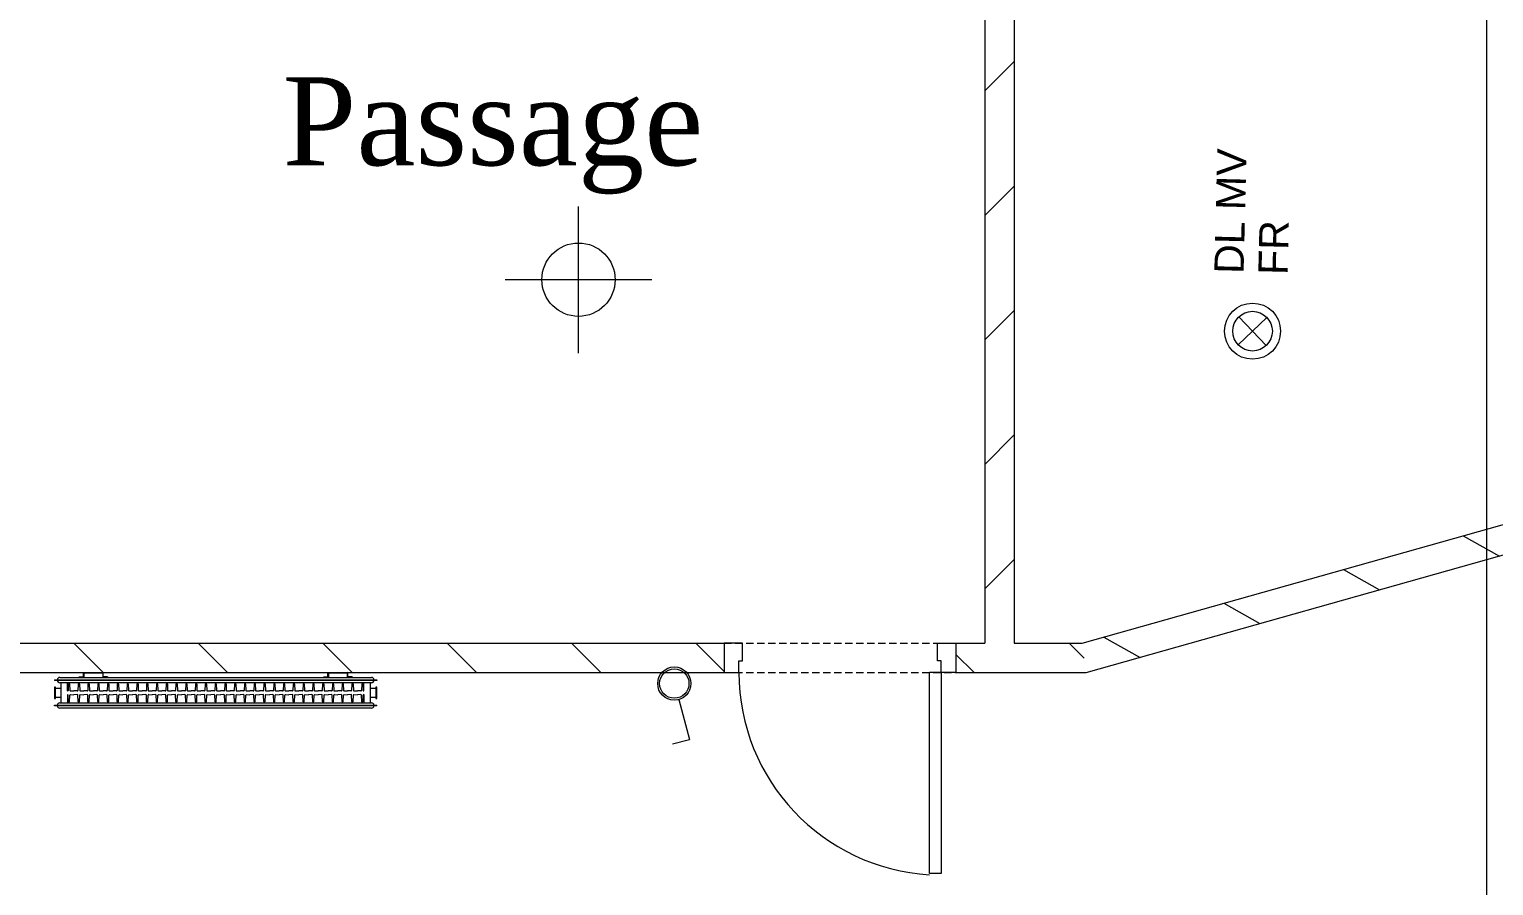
# Model space of a CAD drawing. Header units: millimetres. Extents: x -84100 to 168200, y 1000 to 58400.
# Drawn here: x 14510 to 19504, y 44333 to 47252 of the extents above; entities that cross this region are included whole.
import ezdxf
from ezdxf.enums import TextEntityAlignment as Align

# ---------------------------------------------------------------- set-up
doc = ezdxf.new("R2010")
doc.units = ezdxf.units.MM
doc.header["$LTSCALE"] = 100
doc.linetypes.add('HIDDEN', pattern=[0.375, 0.25, -0.125])
for name, color, linetype in [('Door Detail', 7, 'Continuous'), ('Doors', 7, 'Continuous'), ('Opening Header', 7, 'HIDDEN'), ('Radiators', 7, 'Continuous'), ('Roof Line - Ridge', 7, 'Continuous'), ('Stud Wall Fill', 7, 'Continuous')]:
    doc.layers.add(name, color=color, linetype=linetype)
for name, color, linetype, true_color in [('Electrical', 176, 'Continuous', 0x000080), ('General Lighting', 2, 'Continuous', 0xffff00), ('Roof', 1, 'Continuous', 0xff0000), ('Stud Wall', 156, 'Continuous', 0x004080), ('Walls', 156, 'Continuous', 0x004080)]:
    doc.layers.add(name, color=color, linetype=linetype, true_color=true_color)
doc.styles.add('Arial_00007FFEBFFD5370_00007FFEBFFD5370', font='', dxfattribs={"height": 0.2})
doc.styles.add('Times New Roman_00007FFEBFFD5370_00007FFEBFFD5370', font='', dxfattribs={"height": 0.2})
doc.styles.get('Arial_00007FFEBFFD5370_00007FFEBFFD5370').set_extended_font_data('Arial')
doc.styles.get('Times New Roman_00007FFEBFFD5370_00007FFEBFFD5370').set_extended_font_data('Times New Roman')

# ---------------------------------------------------------------- blocks, each defined once
blk = doc.blocks.new('Block7450')
at = {"layer": 'Stud Wall', "color": 156, "linetype": 'Continuous', "lineweight": 18, "true_color": 0x004080}
for p, q in [((0, 0), (5330, 0)), ((5330, 0), (5330, -100)), ((6120, 0), (6218.048538, 0)), ((6120, 0), (6120, -100)), ((6318.048538, 0), (6550, 0)), ((0, -100), (5330, -100)), ((6120, -100), (6563.625328, -100))]:
    blk.add_line(p, q, dxfattribs=at)
at = {"layer": 'Stud Wall Fill', "color": 7, "linetype": 'Continuous', "lineweight": 5}
for p, q in [((3112.215642, 0), (3212.215642, -100)), ((3536.479711, 0), (3636.479711, -100)), ((3960.74378, 0), (4060.74378, -100)), ((4385.007848, 0), (4485.007848, -100)), ((4809.271917, 0), (4909.271917, -100)), ((5233.535986, 0), (5330, -96.464014)), ((6506.328192, 0), (6556.889088, -50.560896)), ((6182.064123, -100), (6120, -37.935877))]:
    blk.add_line(p, q, dxfattribs=at)
blk = doc.blocks.new('Block7455')
at = {"layer": 'Stud Wall', "color": 156, "linetype": 'Continuous', "lineweight": 18, "true_color": 0x004080}
for p, q in [((0, 0), (5842.131652, 1647.542947)), ((13.667716, -100.045991), (2456.429424, 588.83866))]:
    blk.add_line(p, q, dxfattribs=at)
at = {"layer": 'Stud Wall Fill', "color": 7, "linetype": 'Continuous', "lineweight": 5}
for p, q in [((1299.72859, 366.537216), (1423.116969, 297.433613)), ((891.391433, 251.381817), (1014.779812, 182.278214)), ((483.054276, 136.226417), (606.442655, 67.122814)), ((74.717119, 21.071018), (198.105497, -48.032585))]:
    blk.add_line(p, q, dxfattribs=at)
blk = doc.blocks.new('Block7537')
at = {"layer": 'Stud Wall', "color": 156, "linetype": 'Continuous', "lineweight": 18, "true_color": 0x004080}
for p, q in [((-99.951462, -4394), (-99.951462, -6650.235008)), ((0.028538, -4394), (0.048538, -6650.235008))]:
    blk.add_line(p, q, dxfattribs=at)
at = {"layer": 'Stud Wall Fill', "color": 7, "linetype": 'Continuous', "lineweight": 5}
for p, q in [((0.048538, -4667.540876), (-99.951462, -4767.540876)), ((0.048538, -5091.804945), (-99.951462, -5191.804945)), ((0.048538, -5516.069014), (-99.951462, -5616.069014)), ((0.048538, -5940.333082), (-99.951462, -6040.333082)), ((0.048538, -6364.597151), (-99.951462, -6464.597151))]:
    blk.add_line(p, q, dxfattribs=at)
blk = doc.blocks.new('Block34341')
at = {"layer": 'General Lighting', "color": 2, "linetype": 'Continuous', "lineweight": 5, "true_color": 0xffff00}
for p, q in [((-48.974267, -46.621792), (48.974267, 46.621792)), ((-46.621792, 48.974267), (46.621792, -48.974267))]:
    blk.add_line(p, q, dxfattribs=at)
for radius in [95.625, 67.617086]:
    blk.add_circle((0, 0), radius, dxfattribs=at)
at = {"layer": 'Electrical', "color": 176, "linetype": 'Continuous', "lineweight": 5, "true_color": 0x000080, "style": 'Arial_00007FFEBFFD5370_00007FFEBFFD5370'}
for s, p in [('DL MV ', (-80.515073, 195.544247)), ('FR', (69.439529, 191.854089))]:
    blk.add_text(s, height=100, rotation=88.590321, dxfattribs=at).set_placement(p, align=Align.MIDDLE_LEFT)
blk = doc.blocks.new('Block37434')
at = {"layer": 'Electrical', "color": 176, "linetype": 'Continuous', "lineweight": 5, "true_color": 0x000080}
for p, q in [((0, -250), (0, 250)), ((250, 0), (-250, 0))]:
    blk.add_line(p, q, dxfattribs=at)
blk.add_circle((0, 0), 125, dxfattribs=at)
blk = doc.blocks.new('Block53825')
at = {"layer": 'Door Detail', "color": 7, "linetype": 'Continuous', "lineweight": 5}
for p, q in [((62.5, 100), (0, 100)), ((0, 100), (0, 0)), ((62.5, 40), (62.5, 100)), ((727.5, 40), (727.5, 100)), ((727.5, 100), (790, 100)), ((790, 100), (790, 0)), ((0, 0), (50, 0)), ((50, 0), (50, 40)), ((50, 40), (62.5, 40)), ((740, 0), (700, 0)), ((700, -684.506637), (700, 0)), ((740, 40), (727.5, 40)), ((740, 0), (740, 40)), ((790, 0), (740, 0)), ((740, 0), (740, -684.506637)), ((740, -684.506637), (700, -684.506637))]:
    blk.add_line(p, q, dxfattribs=at)
blk.add_arc((740, 0), 690, 180, 266.655653, dxfattribs=at)
at = {"layer": 'Opening Header', "color": 7, "linetype": 'HIDDEN', "lineweight": 5}
for p, q in [((0, 100), (790, 100)), ((0, 0), (790, 0))]:
    blk.add_line(p, q, dxfattribs=at)
blk = doc.blocks.new('Block82097')
at = {"layer": 'Electrical', "color": 176, "linetype": 'Continuous', "lineweight": 5, "true_color": 0x000080}
for p in [(14.848817, -54.787014), (-5.692778, -205.999098)]:
    blk.add_line(p, (51.621446, -190.465336), dxfattribs=at)
for radius in [56.763582, 50]:
    blk.add_circle((0, 0), radius, dxfattribs=at)
blk = doc.blocks.new('Block102588')
at = {"layer": 'Radiators', "color": 7, "linetype": 'Continuous', "lineweight": 5}
for p, q in [((80.49729, 96.272728), (80.49729, 109)), ((82.497285, 111), (146.497281, 111)), ((146.497281, 109.000003), (82.497285, 109)), ((82.49729, 109), (82.497285, 94.454545)), ((146.497281, 109), (146.497276, 94.454545)), ((146.497281, 109), (146.497285, 94.454545)), ((148.497281, 96.272728), (148.497281, 109)), ((914.49729, 96.272728), (914.49729, 109)), ((916.497285, 111), (980.497281, 111)), ((980.497281, 109.000003), (916.497285, 109)), ((916.49729, 109), (916.497285, 94.454545)), ((980.497281, 109), (980.497276, 94.454545)), ((980.497281, 109), (980.497285, 94.454545)), ((982.497281, 96.272728), (982.497281, 109)), ((-18.502717, 86.454545), (-18.502717, 84.454545)), ((-18.502717, 86.454545), (1081.497283, 86.454545)), ((1081.497283, 84.454545), (-18.502717, 84.454545)), ((-18.502716, 61.229545), (-18.502717, 23.229545)), ((-14.502716, 61.229545), (-18.502716, 61.229545)), ((-14.502717, 23.229545), (-14.502716, 61.229545)), ((4.079338, 57.229545), (-14.502717, 57.229545)), ((0, 94.454545), (1062.994566, 94.454545)), ((1062.994566, 76.454545), (0, 76.454545)), ((4.079338, 76.454545), (4.079338, 8)), ((26.499283, 48.426842), (26.499283, 76.454545)), ((29.499283, 71.454545), (28.499283, 50.426842)), ((31.499283, 76.454545), (29.499283, 71.454545)), ((31.499283, 76.454545), (33.499283, 71.454545)), ((33.499283, 71.454545), (34.499283, 50.426842)), ((62.832283, 71.454545), (61.832283, 50.426842)), ((64.832283, 76.454545), (62.832283, 71.454545)), ((64.832283, 76.454545), (66.832283, 71.454545)), ((66.491478, 96.287989), (80.49729, 96.272728)), ((66.497285, 94.454545), (66.497285, 96.287983)), ((82.497285, 94.454545), (66.497285, 94.454545)), ((66.832283, 71.454545), (67.832283, 50.426842)), ((96.165283, 71.454545), (95.165283, 50.426842)), ((98.165283, 76.454545), (96.165283, 71.454545)), ((98.165283, 76.454545), (100.165283, 71.454545)), ((100.165283, 71.454545), (101.165283, 50.426842)), ((129.498283, 71.454545), (128.498283, 50.426842)), ((131.498283, 76.454545), (129.498283, 71.454545)), ((131.498283, 76.454545), (133.498283, 71.454545)), ((133.498283, 71.454545), (134.498283, 50.426842)), ((146.497285, 94.454545), (162.497285, 94.454545)), ((162.497285, 96.272728), (148.497281, 96.272728)), ((162.831283, 71.454545), (161.831283, 50.426842)), ((162.497285, 96.272728), (162.497285, 94.454545)), ((164.831283, 76.454545), (162.831283, 71.454545)), ((164.831283, 76.454545), (166.831283, 71.454545)), ((166.831283, 71.454545), (167.831283, 50.426842)), ((196.164283, 71.454545), (195.164283, 50.426842)), ((198.164283, 76.454545), (196.164283, 71.454545)), ((198.164283, 76.454545), (200.164283, 71.454545)), ((200.164283, 71.454545), (201.164283, 50.426842)), ((229.497283, 71.454545), (228.497283, 50.426842)), ((231.497283, 76.454545), (229.497283, 71.454545)), ((231.497283, 76.454545), (233.497283, 71.454545)), ((233.497283, 71.454545), (234.497283, 50.426842)), ((262.830283, 71.454545), (261.830283, 50.426842)), ((264.830283, 76.454545), (262.830283, 71.454545)), ((264.830283, 76.454545), (266.830283, 71.454545)), ((266.830283, 71.454545), (267.830283, 50.426842)), ((296.163283, 71.454545), (295.163283, 50.426842)), ((298.163283, 76.454545), (296.163283, 71.454545)), ((298.163283, 76.454545), (300.163283, 71.454545)), ((300.163283, 71.454545), (301.163283, 50.426842)), ((329.496283, 71.454545), (328.496283, 50.426842)), ((331.496283, 76.454545), (329.496283, 71.454545)), ((331.496283, 76.454545), (333.496283, 71.454545)), ((333.496283, 71.454545), (334.496283, 50.426842)), ((362.829283, 71.454545), (361.829283, 50.426842)), ((364.829283, 76.454545), (362.829283, 71.454545)), ((364.829283, 76.454545), (366.829283, 71.454545)), ((366.829283, 71.454545), (367.829283, 50.426842)), ((396.162283, 71.454545), (395.162283, 50.426842)), ((398.162283, 76.454545), (396.162283, 71.454545)), ((398.162283, 76.454545), (400.162283, 71.454545)), ((400.162283, 71.454545), (401.162283, 50.426842)), ((429.495283, 71.454545), (428.495283, 50.426842)), ((431.495283, 76.454545), (429.495283, 71.454545)), ((431.495283, 76.454545), (433.495283, 71.454545)), ((433.495283, 71.454545), (434.495283, 50.426842)), ((462.828283, 71.454545), (461.828283, 50.426842)), ((464.828283, 76.454545), (462.828283, 71.454545)), ((464.828283, 76.454545), (466.828283, 71.454545)), ((466.828283, 71.454545), (467.828283, 50.426842)), ((496.161283, 71.454545), (495.161283, 50.426842)), ((498.161283, 76.454545), (496.161283, 71.454545)), ((498.161283, 76.454545), (500.161283, 71.454545)), ((500.161283, 71.454545), (501.161283, 50.426842)), ((529.494283, 71.454545), (528.494283, 50.426842)), ((531.494283, 76.454545), (529.494283, 71.454545)), ((531.494283, 76.454545), (533.494283, 71.454545)), ((533.494283, 71.454545), (534.494283, 50.426842)), ((562.827283, 71.454545), (561.827283, 50.426842)), ((564.827283, 76.454545), (562.827283, 71.454545)), ((564.827283, 76.454545), (566.827283, 71.454545)), ((566.827283, 71.454545), (567.827283, 50.426842)), ((596.160283, 71.454545), (595.160283, 50.426842)), ((598.160283, 76.454545), (596.160283, 71.454545)), ((598.160283, 76.454545), (600.160283, 71.454545)), ((600.160283, 71.454545), (601.160283, 50.426842)), ((629.493283, 71.454545), (628.493283, 50.426842)), ((631.493283, 76.454545), (629.493283, 71.454545)), ((631.493283, 76.454545), (633.493283, 71.454545)), ((633.493283, 71.454545), (634.493283, 50.426842)), ((662.826283, 71.454545), (661.826283, 50.426842)), ((664.826283, 76.454545), (662.826283, 71.454545)), ((664.826283, 76.454545), (666.826283, 71.454545)), ((666.826283, 71.454545), (667.826283, 50.426842)), ((696.159283, 71.454545), (695.159283, 50.426842)), ((698.159283, 76.454545), (696.159283, 71.454545)), ((698.159283, 76.454545), (700.159283, 71.454545)), ((700.159283, 71.454545), (701.159283, 50.426842)), ((729.492283, 71.454545), (728.492283, 50.426842)), ((731.492283, 76.454545), (729.492283, 71.454545)), ((731.492283, 76.454545), (733.492283, 71.454545)), ((733.492283, 71.454545), (734.492283, 50.426842)), ((762.825283, 71.454545), (761.825283, 50.426842)), ((764.825283, 76.454545), (762.825283, 71.454545)), ((764.825283, 76.454545), (766.825283, 71.454545)), ((766.825283, 71.454545), (767.825283, 50.426842)), ((796.158283, 71.454545), (795.158283, 50.426842)), ((798.158283, 76.454545), (796.158283, 71.454545)), ((798.158283, 76.454545), (800.158283, 71.454545)), ((800.158283, 71.454545), (801.158283, 50.426842)), ((829.491283, 71.454545), (828.491283, 50.426842)), ((831.491283, 76.454545), (829.491283, 71.454545)), ((831.491283, 76.454545), (833.491283, 71.454545)), ((833.491283, 71.454545), (834.491283, 50.426842)), ((862.824283, 71.454545), (861.824283, 50.426842)), ((864.824283, 76.454545), (862.824283, 71.454545)), ((864.824283, 76.454545), (866.824283, 71.454545)), ((866.824283, 71.454545), (867.824283, 50.426842)), ((880.497285, 94.454545), (996.497285, 94.454545)), ((896.157283, 71.454545), (895.157283, 50.426842)), ((898.157283, 76.454545), (896.157283, 71.454545)), ((898.157283, 76.454545), (900.157283, 71.454545)), ((900.157283, 71.454545), (901.157283, 50.426842)), ((900.491478, 96.287989), (914.49729, 96.272728)), ((900.497285, 94.454545), (900.497285, 96.287983)), ((916.497285, 94.454545), (900.497285, 94.454545)), ((929.490283, 71.454545), (928.490283, 50.426842)), ((931.490283, 76.454545), (929.490283, 71.454545)), ((931.490283, 76.454545), (933.490283, 71.454545)), ((933.490283, 71.454545), (934.490283, 50.426842)), ((962.823283, 71.454545), (961.823283, 50.426842)), ((964.823283, 76.454545), (962.823283, 71.454545)), ((964.823283, 76.454545), (966.823283, 71.454545)), ((966.823283, 71.454545), (967.823283, 50.426842)), ((996.497285, 96.272728), (982.497281, 96.272728)), ((996.156283, 71.454545), (995.156283, 50.426842)), ((998.156283, 76.454545), (996.156283, 71.454545)), ((996.497285, 96.272728), (996.497285, 94.454545)), ((998.156283, 76.454545), (1000.156283, 71.454545)), ((1000.156283, 71.454545), (1001.156283, 50.426842)), ((1029.489283, 71.454545), (1028.489283, 50.426842)), ((1031.489283, 76.454545), (1029.489283, 71.454545)), ((1031.496283, 76.454545), (1033.496283, 71.454545)), ((1033.496283, 71.454545), (1034.496283, 50.426842)), ((1036.496283, 48.426842), (1036.496283, 76.454545)), ((1058.915229, 76.454545), (1058.915229, 8)), ((1077.497283, 57.229546), (1058.915229, 57.229546)), ((1077.497284, 61.229546), (1077.497283, 23.229546)), ((1081.497284, 61.229545), (1077.497284, 61.229546)), ((1081.497283, 86.454545), (1081.497283, 84.454545)), ((1081.497283, 23.229545), (1081.497284, 61.229545)), ((-18.502717, 23.229545), (-14.502717, 23.229545)), ((-18.502717, -2), (-18.502717, 0)), ((-18.502717, 0), (1081.497283, 0)), ((-14.502717, 27.229545), (4.079337, 27.229545)), ((0, 8), (1062.994566, 8)), ((26.498283, 36.027704), (26.498283, 8)), ((29.498283, 13), (28.498283, 34.027704)), ((31.498283, 8), (29.498283, 13)), ((31.498283, 8), (33.498283, 13)), ((33.498283, 13), (34.498283, 34.027704)), ((36.498283, 36.027704), (48.164783, 35.027704)), ((36.499283, 48.426842), (48.165783, 49.426842)), ((59.831283, 36.027704), (48.164783, 35.027704)), ((59.832283, 48.426842), (48.165783, 49.426842)), ((62.831283, 13), (61.831283, 34.027704)), ((64.831283, 8), (62.831283, 13)), ((64.831283, 8), (66.831283, 13)), ((66.831283, 13), (67.831283, 34.027704)), ((69.831283, 36.027704), (81.497783, 35.027704)), ((69.832283, 48.426842), (81.498783, 49.426842)), ((93.164283, 36.027704), (81.497783, 35.027704)), ((93.165283, 48.426842), (81.498783, 49.426842)), ((96.164283, 13), (95.164283, 34.027704)), ((98.164283, 8), (96.164283, 13)), ((98.164283, 8), (100.164283, 13)), ((100.164283, 13), (101.164283, 34.027704)), ((103.164283, 36.027704), (114.830783, 35.027704)), ((103.165283, 48.426842), (114.831783, 49.426842)), ((126.497283, 36.027704), (114.830783, 35.027704)), ((126.498283, 48.426842), (114.831783, 49.426842)), ((129.497283, 13), (128.497283, 34.027704)), ((131.497283, 8), (129.497283, 13)), ((131.497283, 8), (133.497283, 13)), ((133.497283, 13), (134.497283, 34.027704)), ((136.497283, 36.027704), (148.163783, 35.027704)), ((136.498283, 48.426842), (148.164783, 49.426842)), ((159.830283, 36.027704), (148.163783, 35.027704)), ((159.831283, 48.426842), (148.164783, 49.426842)), ((162.830283, 13), (161.830283, 34.027704)), ((164.830283, 8), (162.830283, 13)), ((164.830283, 8), (166.830283, 13)), ((166.830283, 13), (167.830283, 34.027704)), ((169.830283, 36.027704), (181.496783, 35.027704)), ((169.831283, 48.426842), (181.497783, 49.426842)), ((193.163283, 36.027704), (181.496783, 35.027704)), ((193.164283, 48.426842), (181.497783, 49.426842)), ((196.163283, 13), (195.163283, 34.027704)), ((198.163283, 8), (196.163283, 13)), ((198.163283, 8), (200.163283, 13)), ((200.163283, 13), (201.163283, 34.027704)), ((203.163283, 36.027704), (214.829783, 35.027704)), ((203.164283, 48.426842), (214.830783, 49.426842)), ((226.496283, 36.027704), (214.829783, 35.027704)), ((226.497283, 48.426842), (214.830783, 49.426842)), ((229.496283, 13), (228.496283, 34.027704)), ((231.496283, 8), (229.496283, 13)), ((231.496283, 8), (233.496283, 13)), ((233.496283, 13), (234.496283, 34.027704)), ((236.496283, 36.027704), (248.162783, 35.027704)), ((236.497283, 48.426842), (248.163783, 49.426842)), ((259.829283, 36.027704), (248.162783, 35.027704)), ((259.830283, 48.426842), (248.163783, 49.426842)), ((262.829283, 13), (261.829283, 34.027704)), ((264.829283, 8), (262.829283, 13)), ((264.829283, 8), (266.829283, 13)), ((266.829283, 13), (267.829283, 34.027704)), ((269.829283, 36.027704), (281.495783, 35.027704)), ((269.830283, 48.426842), (281.496783, 49.426842)), ((293.162283, 36.027704), (281.495783, 35.027704)), ((293.163283, 48.426842), (281.496783, 49.426842)), ((296.162283, 13), (295.162283, 34.027704)), ((298.162283, 8), (296.162283, 13)), ((298.162283, 8), (300.162283, 13)), ((300.162283, 13), (301.162283, 34.027704)), ((303.162283, 36.027704), (314.828783, 35.027704)), ((303.163283, 48.426842), (314.829783, 49.426842)), ((326.495283, 36.027704), (314.828783, 35.027704)), ((326.496283, 48.426842), (314.829783, 49.426842)), ((329.495283, 13), (328.495283, 34.027704)), ((331.495283, 8), (329.495283, 13)), ((331.495283, 8), (333.495283, 13)), ((333.495283, 13), (334.495283, 34.027704)), ((336.495283, 36.027704), (348.161783, 35.027704)), ((336.496283, 48.426842), (348.162783, 49.426842)), ((359.828283, 36.027704), (348.161783, 35.027704)), ((359.829283, 48.426842), (348.162783, 49.426842)), ((362.828283, 13), (361.828283, 34.027704)), ((364.828283, 8), (362.828283, 13)), ((364.828283, 8), (366.828283, 13)), ((366.828283, 13), (367.828283, 34.027704)), ((369.828283, 36.027704), (381.494783, 35.027704)), ((369.829283, 48.426842), (381.495783, 49.426842)), ((393.161283, 36.027704), (381.494783, 35.027704)), ((393.162283, 48.426842), (381.495783, 49.426842)), ((396.161283, 13), (395.161283, 34.027704)), ((398.161283, 8), (396.161283, 13)), ((398.161283, 8), (400.161283, 13)), ((400.161283, 13), (401.161283, 34.027704)), ((403.161283, 36.027704), (414.827783, 35.027704)), ((403.162283, 48.426842), (414.828783, 49.426842)), ((426.494283, 36.027704), (414.827783, 35.027704)), ((426.495283, 48.426842), (414.828783, 49.426842)), ((429.494283, 13), (428.494283, 34.027704)), ((431.494283, 8), (429.494283, 13)), ((431.494283, 8), (433.494283, 13)), ((433.494283, 13), (434.494283, 34.027704)), ((436.494283, 36.027704), (448.160783, 35.027704)), ((436.495283, 48.426842), (448.161783, 49.426842)), ((459.827283, 36.027704), (448.160783, 35.027704)), ((459.828283, 48.426842), (448.161783, 49.426842)), ((462.827283, 13), (461.827283, 34.027704)), ((464.827283, 8), (462.827283, 13)), ((464.827283, 8), (466.827283, 13)), ((466.827283, 13), (467.827283, 34.027704)), ((469.827283, 36.027704), (481.493783, 35.027704)), ((469.828283, 48.426842), (481.494783, 49.426842)), ((493.160283, 36.027704), (481.493783, 35.027704)), ((493.161283, 48.426842), (481.494783, 49.426842)), ((496.160283, 13), (495.160283, 34.027704)), ((498.160283, 8), (496.160283, 13)), ((498.160283, 8), (500.160283, 13)), ((500.160283, 13), (501.160283, 34.027704)), ((503.160283, 36.027704), (514.826783, 35.027704)), ((503.161283, 48.426842), (514.827783, 49.426842)), ((526.493283, 36.027704), (514.826783, 35.027704)), ((526.494283, 48.426842), (514.827783, 49.426842)), ((529.493283, 13), (528.493283, 34.027704)), ((531.493283, 8), (529.493283, 13)), ((531.493283, 8), (533.493283, 13)), ((533.493283, 13), (534.493283, 34.027704)), ((536.493283, 36.027704), (548.159783, 35.027704)), ((536.494283, 48.426842), (548.160783, 49.426842)), ((559.826283, 36.027704), (548.159783, 35.027704)), ((559.827283, 48.426842), (548.160783, 49.426842)), ((562.826283, 13), (561.826283, 34.027704)), ((564.826283, 8), (562.826283, 13)), ((564.826283, 8), (566.826283, 13)), ((566.826283, 13), (567.826283, 34.027704)), ((569.826283, 36.027704), (581.492783, 35.027704)), ((569.827283, 48.426842), (581.493783, 49.426842)), ((593.159283, 36.027704), (581.492783, 35.027704)), ((593.160283, 48.426842), (581.493783, 49.426842)), ((596.159283, 13), (595.159283, 34.027704)), ((598.159283, 8), (596.159283, 13)), ((598.159283, 8), (600.159283, 13)), ((600.159283, 13), (601.159283, 34.027704)), ((603.159283, 36.027704), (614.825783, 35.027704)), ((603.160283, 48.426842), (614.826783, 49.426842)), ((626.492283, 36.027704), (614.825783, 35.027704)), ((626.493283, 48.426842), (614.826783, 49.426842)), ((629.492283, 13), (628.492283, 34.027704)), ((631.492283, 8), (629.492283, 13)), ((631.492283, 8), (633.492283, 13)), ((633.492283, 13), (634.492283, 34.027704)), ((636.492283, 36.027704), (648.158783, 35.027704)), ((636.493283, 48.426842), (648.159783, 49.426842)), ((659.825283, 36.027704), (648.158783, 35.027704)), ((659.826283, 48.426842), (648.159783, 49.426842)), ((662.825283, 13), (661.825283, 34.027704)), ((664.825283, 8), (662.825283, 13)), ((664.825283, 8), (666.825283, 13)), ((666.825283, 13), (667.825283, 34.027704)), ((669.825283, 36.027704), (681.491783, 35.027704)), ((669.826283, 48.426842), (681.492783, 49.426842)), ((693.158283, 36.027704), (681.491783, 35.027704)), ((693.159283, 48.426842), (681.492783, 49.426842)), ((696.158283, 13), (695.158283, 34.027704)), ((698.158283, 8), (696.158283, 13)), ((698.158283, 8), (700.158283, 13)), ((700.158283, 13), (701.158283, 34.027704)), ((703.158283, 36.027704), (714.824783, 35.027704)), ((703.159283, 48.426842), (714.825783, 49.426842)), ((726.491283, 36.027704), (714.824783, 35.027704)), ((726.492283, 48.426842), (714.825783, 49.426842)), ((729.491283, 13), (728.491283, 34.027704)), ((731.491283, 8), (729.491283, 13)), ((731.491283, 8), (733.491283, 13)), ((733.491283, 13), (734.491283, 34.027704)), ((736.491283, 36.027704), (748.157783, 35.027704)), ((736.492283, 48.426842), (748.158783, 49.426842)), ((759.824283, 36.027704), (748.157783, 35.027704)), ((759.825283, 48.426842), (748.158783, 49.426842)), ((762.824283, 13), (761.824283, 34.027704)), ((764.824283, 8), (762.824283, 13)), ((764.824283, 8), (766.824283, 13)), ((766.824283, 13), (767.824283, 34.027704)), ((769.824283, 36.027704), (781.490783, 35.027704)), ((769.825283, 48.426842), (781.491783, 49.426842)), ((793.157283, 36.027704), (781.490783, 35.027704)), ((793.158283, 48.426842), (781.491783, 49.426842)), ((796.157283, 13), (795.157283, 34.027704)), ((798.157283, 8), (796.157283, 13)), ((798.157283, 8), (800.157283, 13)), ((800.157283, 13), (801.157283, 34.027704)), ((803.157283, 36.027704), (814.823783, 35.027704)), ((803.158283, 48.426842), (814.824783, 49.426842)), ((826.490283, 36.027704), (814.823783, 35.027704)), ((826.491283, 48.426842), (814.824783, 49.426842)), ((829.490283, 13), (828.490283, 34.027704)), ((831.490283, 8), (829.490283, 13)), ((831.490283, 8), (833.490283, 13)), ((833.490283, 13), (834.490283, 34.027704)), ((836.490283, 36.027704), (848.156783, 35.027704)), ((836.491283, 48.426842), (848.157783, 49.426842)), ((859.823283, 36.027704), (848.156783, 35.027704)), ((859.824283, 48.426842), (848.157783, 49.426842)), ((862.823283, 13), (861.823283, 34.027704)), ((864.823283, 8), (862.823283, 13)), ((864.823283, 8), (866.823283, 13)), ((866.823283, 13), (867.823283, 34.027704)), ((869.823283, 36.027704), (881.489783, 35.027704)), ((869.824283, 48.426842), (881.490783, 49.426842)), ((893.156283, 36.027704), (881.489783, 35.027704)), ((893.157283, 48.426842), (881.490783, 49.426842)), ((896.156283, 13), (895.156283, 34.027704)), ((898.156283, 8), (896.156283, 13)), ((898.156283, 8), (900.156283, 13)), ((900.156283, 13), (901.156283, 34.027704)), ((903.156283, 36.027704), (914.822783, 35.027704)), ((903.157283, 48.426842), (914.823783, 49.426842)), ((926.489283, 36.027704), (914.822783, 35.027704)), ((926.490283, 48.426842), (914.823783, 49.426842)), ((929.489283, 13), (928.489283, 34.027704)), ((931.489283, 8), (929.489283, 13)), ((931.489283, 8), (933.489283, 13)), ((933.489283, 13), (934.489283, 34.027704)), ((936.489283, 36.027704), (948.155783, 35.027704)), ((936.490283, 48.426842), (948.156783, 49.426842)), ((959.822283, 36.027704), (948.155783, 35.027704)), ((959.823283, 48.426842), (948.156783, 49.426842)), ((962.822283, 13), (961.822283, 34.027704)), ((964.822283, 8), (962.822283, 13)), ((964.822283, 8), (966.822283, 13)), ((966.822283, 13), (967.822283, 34.027704)), ((969.822283, 36.027704), (981.488783, 35.027704)), ((969.823283, 48.426842), (981.489783, 49.426842)), ((993.155283, 36.027704), (981.488783, 35.027704)), ((993.156283, 48.426842), (981.489783, 49.426842)), ((996.155283, 13), (995.155283, 34.027704)), ((998.155283, 8), (996.155283, 13)), ((998.155283, 8), (1000.155283, 13)), ((1000.155283, 13), (1001.155283, 34.027704)), ((1003.155283, 36.027704), (1014.821783, 35.027704)), ((1003.156283, 48.426842), (1014.822783, 49.426842)), ((1026.488283, 36.027704), (1014.821783, 35.027704)), ((1026.489283, 48.426842), (1014.822783, 49.426842)), ((1029.488283, 13), (1028.488283, 34.027704)), ((1031.488283, 8), (1029.488283, 13)), ((1031.495283, 8), (1033.495283, 13)), ((1033.495283, 13), (1034.495283, 34.027704)), ((1036.495283, 36.027704), (1036.495283, 8)), ((1058.915228, 27.229546), (1077.497283, 27.229546)), ((1077.497283, 23.229546), (1081.497283, 23.229545)), ((1081.497283, -2), (1081.497283, 0)), ((1081.497283, -2), (-18.502717, -2)), ((1062.994566, -10), (0, -10))]:
    blk.add_line(p, q, dxfattribs=at)
for centre, radius, start, end in [((82.49729, 109), 2, 90, 180), ((146.497281, 109), 2, 0, 90), ((916.49729, 109), 2, 90, 180), ((980.497281, 109), 2, 0, 90), ((0, 86.454545), 8, 90, 180), ((0, 84.454545), 8, 180, 270), ((26.499283, 50.426842), 2, 270, 0), ((36.499283, 50.426842), 2, 180, 270), ((59.832283, 50.426842), 2, 270, 0), ((69.832283, 50.426842), 2, 180, 270), ((93.165283, 50.426842), 2, 270, 0), ((103.165283, 50.426842), 2, 180, 270), ((126.498283, 50.426842), 2, 270, 0), ((136.498283, 50.426842), 2, 180, 270), ((159.831283, 50.426842), 2, 270, 0), ((169.831283, 50.426842), 2, 180, 270), ((193.164283, 50.426842), 2, 270, 0), ((203.164283, 50.426842), 2, 180, 270), ((226.497283, 50.426842), 2, 270, 0), ((236.497283, 50.426842), 2, 180, 270), ((259.830283, 50.426842), 2, 270, 0), ((269.830283, 50.426842), 2, 180, 270), ((293.163283, 50.426842), 2, 270, 0), ((303.163283, 50.426842), 2, 180, 270), ((326.496283, 50.426842), 2, 270, 0), ((336.496283, 50.426842), 2, 180, 270), ((359.829283, 50.426842), 2, 270, 0), ((369.829283, 50.426842), 2, 180, 270), ((393.162283, 50.426842), 2, 270, 0), ((403.162283, 50.426842), 2, 180, 270), ((426.495283, 50.426842), 2, 270, 0), ((436.495283, 50.426842), 2, 180, 270), ((459.828283, 50.426842), 2, 270, 0), ((469.828283, 50.426842), 2, 180, 270), ((493.161283, 50.426842), 2, 270, 0), ((503.161283, 50.426842), 2, 180, 270), ((526.494283, 50.426842), 2, 270, 0), ((536.494283, 50.426842), 2, 180, 270), ((559.827283, 50.426842), 2, 270, 0), ((569.827283, 50.426842), 2, 180, 270), ((593.160283, 50.426842), 2, 270, 0), ((603.160283, 50.426842), 2, 180, 270), ((626.493283, 50.426842), 2, 270, 0), ((636.493283, 50.426842), 2, 180, 270), ((659.826283, 50.426842), 2, 270, 0), ((669.826283, 50.426842), 2, 180, 270), ((693.159283, 50.426842), 2, 270, 0), ((703.159283, 50.426842), 2, 180, 270), ((726.492283, 50.426842), 2, 270, 0), ((736.492283, 50.426842), 2, 180, 270), ((759.825283, 50.426842), 2, 270, 0), ((769.825283, 50.426842), 2, 180, 270), ((793.158283, 50.426842), 2, 270, 0), ((803.158283, 50.426842), 2, 180, 270), ((826.491283, 50.426842), 2, 270, 0), ((836.491283, 50.426842), 2, 180, 270), ((859.824283, 50.426842), 2, 270, 0), ((869.824283, 50.426842), 2, 180, 270), ((893.157283, 50.426842), 2, 270, 0), ((903.157283, 50.426842), 2, 180, 270), ((926.490283, 50.426842), 2, 270, 0), ((936.490283, 50.426842), 2, 180, 270), ((959.823283, 50.426842), 2, 270, 0), ((969.823283, 50.426842), 2, 180, 270), ((993.156283, 50.426842), 2, 270, 0), ((1003.156283, 50.426842), 2, 180, 270), ((1026.489283, 50.426842), 2, 270, 0), ((1036.496283, 50.426842), 2, 180, 270), ((1062.994566, 86.454545), 8, 0, 90), ((1062.994566, 84.454545), 8, 270, 0), ((0, 0), 8, 90, 180), ((26.498283, 34.027704), 2, 0, 90), ((36.498283, 34.027704), 2, 90, 180), ((59.831283, 34.027704), 2, 0, 90), ((69.831283, 34.027704), 2, 90, 180), ((93.164283, 34.027704), 2, 0, 90), ((103.164283, 34.027704), 2, 90, 180), ((126.497283, 34.027704), 2, 0, 90), ((136.497283, 34.027704), 2, 90, 180), ((159.830283, 34.027704), 2, 0, 90), ((169.830283, 34.027704), 2, 90, 180), ((193.163283, 34.027704), 2, 0, 90), ((203.163283, 34.027704), 2, 90, 180), ((226.496283, 34.027704), 2, 0, 90), ((236.496283, 34.027704), 2, 90, 180), ((259.829283, 34.027704), 2, 0, 90), ((269.829283, 34.027704), 2, 90, 180), ((293.162283, 34.027704), 2, 0, 90), ((303.162283, 34.027704), 2, 90, 180), ((326.495283, 34.027704), 2, 0, 90), ((336.495283, 34.027704), 2, 90, 180), ((359.828283, 34.027704), 2, 0, 90), ((369.828283, 34.027704), 2, 90, 180), ((393.161283, 34.027704), 2, 0, 90), ((403.161283, 34.027704), 2, 90, 180), ((426.494283, 34.027704), 2, 0, 90), ((436.494283, 34.027704), 2, 90, 180), ((459.827283, 34.027704), 2, 0, 90), ((469.827283, 34.027704), 2, 90, 180), ((493.160283, 34.027704), 2, 0, 90), ((503.160283, 34.027704), 2, 90, 180), ((526.493283, 34.027704), 2, 0, 90), ((536.493283, 34.027704), 2, 90, 180), ((559.826283, 34.027704), 2, 0, 90), ((569.826283, 34.027704), 2, 90, 180), ((593.159283, 34.027704), 2, 0, 90), ((603.159283, 34.027704), 2, 90, 180), ((626.492283, 34.027704), 2, 0, 90), ((636.492283, 34.027704), 2, 90, 180), ((659.825283, 34.027704), 2, 0, 90), ((669.825283, 34.027704), 2, 90, 180), ((693.158283, 34.027704), 2, 0, 90), ((703.158283, 34.027704), 2, 90, 180), ((726.491283, 34.027704), 2, 0, 90), ((736.491283, 34.027704), 2, 90, 180), ((759.824283, 34.027704), 2, 0, 90), ((769.824283, 34.027704), 2, 90, 180), ((793.157283, 34.027704), 2, 0, 90), ((803.157283, 34.027704), 2, 90, 180), ((826.490283, 34.027704), 2, 0, 90), ((836.490283, 34.027704), 2, 90, 180), ((859.823283, 34.027704), 2, 0, 90), ((869.823283, 34.027704), 2, 90, 180), ((893.156283, 34.027704), 2, 0, 90), ((903.156283, 34.027704), 2, 90, 180), ((926.489283, 34.027704), 2, 0, 90), ((936.489283, 34.027704), 2, 90, 180), ((959.822283, 34.027704), 2, 0, 90), ((969.822283, 34.027704), 2, 90, 180), ((993.155283, 34.027704), 2, 0, 90), ((1003.155283, 34.027704), 2, 90, 180), ((1026.488283, 34.027704), 2, 0, 90), ((1036.495283, 34.027704), 2, 90, 180), ((1062.994566, 0), 8, 0, 90), ((0, -2), 8, 180, 270), ((1062.994566, -2), 8, 270, 0)]:
    blk.add_arc(centre, radius, start, end, dxfattribs=at)
blk = doc.blocks.new('Block108664')
at = {"layer": 'Roof Line - Ridge', "color": 7, "linetype": 'Continuous', "lineweight": 5}
blk.add_lwpolyline([(8271, 12935), (8271, -250)], dxfattribs=at)

msp = doc.modelspace()

# ---------------------------------------------------------------- block references
at = {"layer": 'Doors', "color": 176, "linetype": 'Continuous', "lineweight": 5, "true_color": 0x000080}
msp.add_blockref('Block53825', (16879.721449, 45059.296597), dxfattribs=at)
at = {"layer": 'Electrical', "color": 176, "linetype": 'Continuous', "lineweight": 5, "true_color": 0x000080}
for name, p in [('Block34341', (18681.087364, 46223.112081)), ('Block37434', (16382.711192, 46398.581934))]:
    msp.add_blockref(name, p, dxfattribs=at)
at = {"layer": 'Electrical', "color": 7, "linetype": 'HIDDEN', "lineweight": 5}
msp.add_blockref('Block82097', (16709.422971, 45021.981825), dxfattribs=at)
at = {"layer": 'Radiators', "color": 7, "linetype": 'Continuous', "lineweight": 5}
msp.add_blockref('Block102588', (14613.848605, 44948.296597), dxfattribs=at)
at = {"layer": 'Roof', "color": 7, "linetype": 'Continuous', "lineweight": 5}
msp.add_blockref('Block108664', (11207.721449, 41582.086384), dxfattribs=at)
at = {"layer": 'Walls', "color": 7, "linetype": 'Continuous', "lineweight": 5}
for name, p in [('Block7537', (17867.721449, 51809.531605)), ('Block7455', (18099.721449, 45159.296597)), ('Block7450', (11549.721449, 45159.296597))]:
    msp.add_blockref(name, p, dxfattribs=at)

# ---------------------------------------------------------------- texts
at = {"layer": 'Electrical', "color": 176, "linetype": 'Continuous', "lineweight": 5, "true_color": 0x000080, "style": 'Times New Roman_00007FFEBFFD5370_00007FFEBFFD5370'}
msp.add_text('Passage', height=300, dxfattribs=at).set_placement((15373.411459, 46788.525169))

doc.saveas('drawing.dxf')
